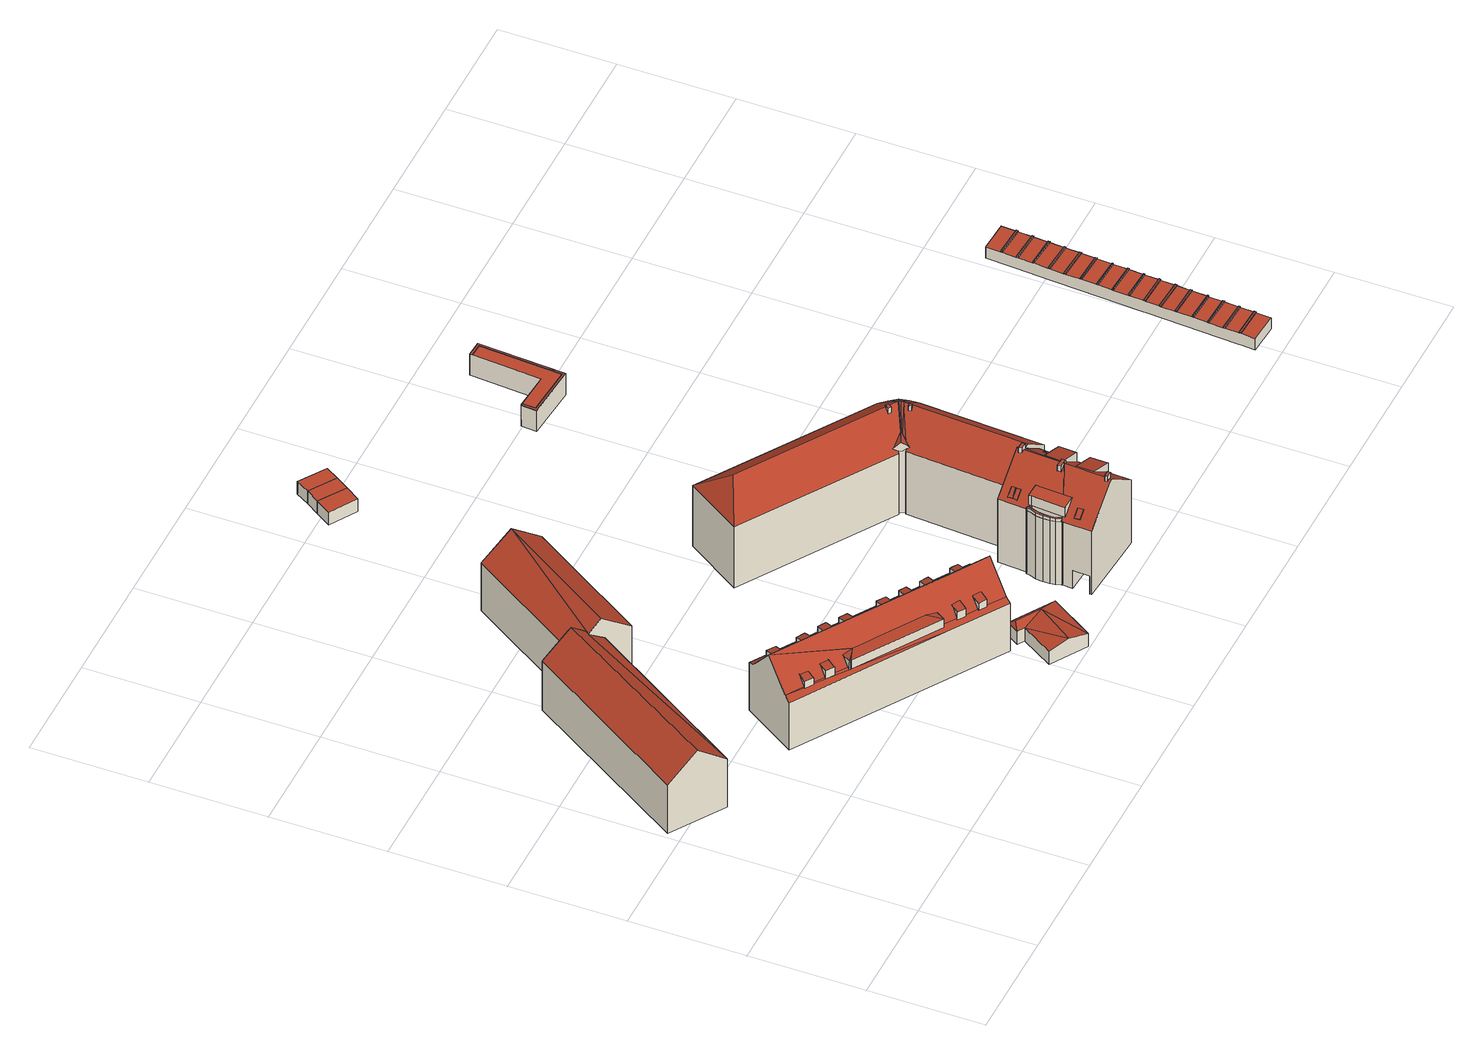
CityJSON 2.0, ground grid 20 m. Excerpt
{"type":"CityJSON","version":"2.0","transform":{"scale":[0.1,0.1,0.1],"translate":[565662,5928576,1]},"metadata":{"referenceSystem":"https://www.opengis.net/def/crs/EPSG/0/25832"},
"CityObjects":{
"building1":{"type":"Building","attributes":{"Grundfläche 2D":"373.997932","Grundhöhe NN":"2.127"},"geometry":[{"type":"Solid","lod":"3","boundaries":[[[[0,1,2]],[[1,0,3,4,5]],[[6,7,8,5,4]],[[0,2,9,10]],[[3,0,10,11]],[[7,6,4,3,11,12]],[[8,7,12,13]],[[1,5,8,13,14]],[[2,1,14,9]],[[13,12,11,10,9,14]]]],"semantics":{"surfaces":[{"type":"RoofSurface"},{"type":"WallSurface"},{"type":"GroundSurface"}],"values":[[0,0,0,1,1,1,1,1,1,2]]}}]},
"building2":{"type":"Building","attributes":{"Grundfläche 2D":"449.947978","Grundhöhe NN":"2.078"},"children":["building2-1","building2-2","building2-3","building2-4","building2-5","building2-6","building2-7","building2-8","building2-9","building2-10","building2-11","building2-12","building2-13","building2-14","building2-15"],"geometry":[{"type":"Solid","lod":"3","boundaries":[[[[15,16,17]],[[18,19,20,16,15,21,22]],[[23,24,25]],[[26,20,19,24,23]],[[27,28,29,30,31,32,33]],[[33,32,34]],[[35,36,37,38,39,32,31,40,41,42]],[[43,44,45,29,28,27,33,46,47]],[[24,19,48]],[[45,44,43,47,46,49,25,24,48,29]],[[21,15,17,38,37,36,35,42,41,50,48,19,18,22]],[[51,52,53,54,55,56,50,57,58,59,60,61,62,63,64,65,66,67,68,69,70,71,72,73,74,75,76]],[[56,55,54,53,52,51,76,75,74,48,50]],[[77,78,79]],[[79,78,80,57]],[[59,58,57,80,78]],[[81,74,73,72,71,70,69,68,67,66,65,64,63,62,61,60,59,78,77,82]],[[82,77,83,74,81]],[[39,38,17,16]],[[33,23,25,49,46]],[[33,34,26,23]],[[34,32,20,26]],[[32,39,16,20]],[[30,29,48,74,83,84,85]],[[40,31,30,85,86]],[[79,57,50,41,40,86,87]],[[83,77,79,87,84]],[[84,87,86,85]]]],"semantics":{"surfaces":[{"type":"RoofSurface"},{"type":"WallSurface"},{"type":"GroundSurface"}],"values":[[0,0,0,0,0,0,0,0,0,0,0,0,0,0,0,0,0,0,1,1,1,1,1,1,1,1,1,2]]}}]},
"building2-1":{"type":"BuildingInstallation","parents":["building2"],"geometry":[{"type":"MultiSurface","lod":"3","boundaries":[[[88,89,90,91,92]],[[89,88,92,93,42]],[[91,90,35,94]],[[94,93,92,91]]],"semantics":{"surfaces":[{"type":"RoofSurface"},{"type":"WallSurface"}],"values":[0,1,1,1]}}]},
"building2-2":{"type":"BuildingInstallation","parents":["building2"],"geometry":[{"type":"MultiSurface","lod":"3","boundaries":[[[95,96,97,98,99,100,101,102,103]],[[104,27,44,105,97,96,95,103]],[[106,45,28,107,102,101,100,99,98]],[[107,104,103,102]]],"semantics":{"surfaces":[{"type":"RoofSurface"},{"type":"WallSurface"}],"values":[0,1,1,1]}}]},
"building2-3":{"type":"BuildingInstallation","parents":["building2"],"geometry":[{"type":"MultiSurface","lod":"3","boundaries":[[[108,109,110,111,112,113,114]],[[73,75,111,110,109,108,115,81]],[[112,76,72,82,116,114,113]],[[116,115,108,114]]],"semantics":{"surfaces":[{"type":"RoofSurface"},{"type":"WallSurface"}],"values":[0,1,1,1]}}]},
"building2-4":{"type":"BuildingInstallation","parents":["building2"],"geometry":[{"type":"MultiSurface","lod":"3","boundaries":[[[117,118,119,120,121]],[[118,117,121,122,65]],[[120,119,64,123]],[[123,122,121,120]]],"semantics":{"surfaces":[{"type":"RoofSurface"},{"type":"WallSurface"}],"values":[0,1,1,1]}}]},
"building2-5":{"type":"BuildingInstallation","parents":["building2"],"geometry":[{"type":"MultiSurface","lod":"3","boundaries":[[[124,125,56,126,127]],[[128,67,55,125,124]],[[127,126,66,129]],[[129,128,124,127]]],"semantics":{"surfaces":[{"type":"RoofSurface"},{"type":"WallSurface"}],"values":[0,1,1,1]}}]},
"building2-6":{"type":"BuildingInstallation","parents":["building2"],"geometry":[{"type":"MultiSurface","lod":"3","boundaries":[[[130,131,132,133,134,135]],[[136,69,53,132,131,130]],[[137,135,134,133,54,68]],[[137,136,130,135]]],"semantics":{"surfaces":[{"type":"RoofSurface"},{"type":"WallSurface"}],"values":[0,1,1,1]}}]},
"building2-7":{"type":"BuildingInstallation","parents":["building2"],"geometry":[{"type":"MultiSurface","lod":"3","boundaries":[[[138,139,140,141]],[[71,51,141,140,142]],[[70,143,139,138,52]],[[143,142,140,139]]],"semantics":{"surfaces":[{"type":"RoofSurface"},{"type":"WallSurface"}],"values":[0,1,1,1]}}]},
"building2-8":{"type":"BuildingInstallation","parents":["building2"],"geometry":[{"type":"MultiSurface","lod":"3","boundaries":[[[144,145,146,147]],[[147,146,148,61]],[[145,144,60,149]],[[149,148,146,145]]],"semantics":{"surfaces":[{"type":"RoofSurface"},{"type":"WallSurface"}],"values":[0,1,1,1]}}]},
"building2-9":{"type":"BuildingInstallation","parents":["building2"],"geometry":[{"type":"MultiSurface","lod":"3","boundaries":[[[150,151,152,153,154]],[[151,150,154,155,63]],[[153,152,62,156]],[[156,155,154,153]]],"semantics":{"surfaces":[{"type":"RoofSurface"},{"type":"WallSurface"}],"values":[0,1,1,1]}}]},
"building2-10":{"type":"BuildingInstallation","parents":["building2"],"geometry":[{"type":"MultiSurface","lod":"3","boundaries":[[[157,158,159,160,161,162]],[[158,157,162,163,36]],[[161,160,159,37,164]],[[164,163,162,161]]],"semantics":{"surfaces":[{"type":"RoofSurface"},{"type":"WallSurface"}],"values":[0,1,1,1]}}]},
"building2-11":{"type":"BuildingInstallation","parents":["building2"],"geometry":[{"type":"MultiSurface","lod":"3","boundaries":[[[165,166,167]],[[168,169,170,171,166,165]],[[168,165,167,172,59]],[[80,171,170,169,58]],[[80,78,166,171]],[[167,166,78,172]]],"semantics":{"surfaces":[{"type":"RoofSurface"},{"type":"WallSurface"}],"values":[0,0,1,1,1,1]}}]},
"building2-12":{"type":"BuildingInstallation","parents":["building2"],"geometry":[{"type":"MultiSurface","lod":"3","boundaries":[[[173,174,175,176,177,178]],[[179,47,180,175,174,173]],[[181,178,177,176,182,43]],[[181,179,173,178]]],"semantics":{"surfaces":[{"type":"RoofSurface"},{"type":"WallSurface"}],"values":[0,1,1,1]}}]},
"building2-13":{"type":"BuildingInstallation","parents":["building2"],"geometry":[{"type":"MultiSurface","lod":"3","boundaries":[[[183,184,185,186]],[[187,188,186,185]],[[189,187,185,184]],[[188,190,183,186]],[[190,189,184,183]],[[189,190,188,187]]],"semantics":{"surfaces":[{"type":"RoofSurface"},{"type":"WallSurface"},{"type":"OuterCeilingSurface"}],"values":[0,1,1,1,1,2]}}]},
"building2-14":{"type":"BuildingInstallation","parents":["building2"],"geometry":[{"type":"MultiSurface","lod":"3","boundaries":[[[191,192,193,194]],[[195,196,194,193]],[[197,195,193,192]],[[196,198,191,194]],[[198,197,192,191]],[[197,198,196,195]]],"semantics":{"surfaces":[{"type":"RoofSurface"},{"type":"WallSurface"},{"type":"OuterCeilingSurface"}],"values":[0,1,1,1,1,2]}}]},
"building2-15":{"type":"BuildingInstallation","parents":["building2"],"geometry":[{"type":"MultiSurface","lod":"3","boundaries":[[[199,200,201,202]],[[203,204,202,201]],[[205,203,201,200]],[[204,206,199,202]],[[206,205,200,199]],[[205,206,204,203]]],"semantics":{"surfaces":[{"type":"RoofSurface"},{"type":"WallSurface"},{"type":"OuterCeilingSurface"}],"values":[0,1,1,1,1,2]}}]},
"building3":{"type":"Building","attributes":{"Grundfläche 2D":"273.331468","Grundhöhe NN":"2.279"},"children":["building3-1","building3-2"],"geometry":[{"type":"Solid","lod":"3","boundaries":[[[[207,208,209,210,211]],[[212,213,214,210]],[[214,215,211,210]],[[212,210,209,216,217]],[[213,212,217,218]],[[214,213,218,219]],[[207,211,215,220,221]],[[215,214,219,220]],[[209,208,207,221,216]],[[221,220,219,218,217,216]]]],"semantics":{"surfaces":[{"type":"RoofSurface"},{"type":"WallSurface"},{"type":"GroundSurface"}],"values":[[0,0,0,1,1,1,1,1,1,2]]}}]},
"building3-1":{"type":"BuildingInstallation","parents":["building3"],"geometry":[{"type":"MultiSurface","lod":"3","boundaries":[[[222,223,224,225]],[[226,227,224,223]],[[228,229,222,225]],[[227,228,225,224]],[[229,226,223,222]],[[226,229,228,227]]],"semantics":{"surfaces":[{"type":"RoofSurface"},{"type":"WallSurface"},{"type":"OuterCeilingSurface"}],"values":[0,1,1,1,1,2]}}]},
"building3-2":{"type":"BuildingInstallation","parents":["building3"],"geometry":[{"type":"MultiSurface","lod":"3","boundaries":[[[230,231,232,233]],[[234,235,233,232]],[[235,236,230,233]],[[236,237,231,230]],[[237,234,232,231]],[[237,236,235,234]]],"semantics":{"surfaces":[{"type":"RoofSurface"},{"type":"WallSurface"},{"type":"OuterCeilingSurface"}],"values":[0,1,1,1,1,2]}}]},
"building4":{"type":"Building","attributes":{"Grundfläche 2D":"69.263998","Grundhöhe NN":"1.818"},"geometry":[{"type":"Solid","lod":"3","boundaries":[[[[238,239,240,241]],[[238,241,242]],[[243,244,241,240]],[[245,246,244]],[[246,241,244]],[[242,241,246]],[[243,240,239]],[[239,238,247,248]],[[243,239,248,249]],[[244,243,249,250]],[[245,244,250,251]],[[242,246,245,251,252]],[[238,242,252,247]],[[250,249,248,247,252,251]]]],"semantics":{"surfaces":[{"type":"RoofSurface"},{"type":"WallSurface"},{"type":"GroundSurface"}],"values":[[0,0,0,0,0,0,0,1,1,1,1,1,1,2]]}}]},
"building5":{"type":"Building","attributes":{"Grundfläche 2D":"16.674467","Grundhöhe NN":"2.600"},"geometry":[{"type":"Solid","lod":"3","boundaries":[[[[253,254,255,256]],[[257,258,256,255]],[[258,259,253,256]],[[259,260,254,253]],[[260,257,255,254]],[[260,259,258,257]]]],"semantics":{"surfaces":[{"type":"RoofSurface"},{"type":"WallSurface"},{"type":"GroundSurface"}],"values":[[0,1,1,1,1,2]]}}]},
"building6":{"type":"Building","attributes":{"Grundfläche 2D":"15.283866","Grundhöhe NN":"2.559"},"geometry":[{"type":"Solid","lod":"3","boundaries":[[[[261,254,253,262]],[[259,263,262,253]],[[263,264,261,262]],[[264,260,254,261]],[[260,259,253,254]],[[260,264,263,259]]]],"semantics":{"surfaces":[{"type":"RoofSurface"},{"type":"WallSurface"},{"type":"GroundSurface"}],"values":[[0,1,1,1,1,2]]}}]},
"building7":{"type":"Building","attributes":{"Grundfläche 2D":"14.711138","Grundhöhe NN":"2.559"},"geometry":[{"type":"Solid","lod":"3","boundaries":[[[[265,266,261,262]],[[264,263,262,261]],[[263,267,265,262]],[[267,268,266,265]],[[268,264,261,266]],[[268,267,263,264]]]],"semantics":{"surfaces":[{"type":"RoofSurface"},{"type":"WallSurface"},{"type":"GroundSurface"}],"values":[[0,1,1,1,1,2]]}}]},
"building8":{"type":"Building","attributes":{"Grundfläche 2D":"181.281653","Grundhöhe NN":"1.919"},"children":["building8-1","building8-2","building8-3","building8-4","building8-5","building8-6","building8-7","building8-8","building8-9","building8-10"],"geometry":[{"type":"MultiSurface","lod":"3","boundaries":[[[269,270,271,272,273]],[[274,275,276,277,278,279,280,281,282,283,284,285,286]],[[287,288,289,290]],[[291,272,292,293,294,295,296]],[[291,273,272]],[[297,298,296]],[[291,296,298,299,300,301]],[[302,303,304,305,306,307,308,309,310,311,312,313,314,315,316,317,318,319,320]],[[308,307,321,322,323,324,325,326,280,279,278,327,328,329,330,331,309]],[[280,326,332]],[[291,301,300,299,333,334,335,318,336,337,338,284,283,282,281,280,332]],[[318,317,316,315,339,336]],[[324,323,340,341,342,343,344,345,346,347,348,293,292,349,350,269,273,351,291,332,289,326,325],[352,353,290,289]],[[332,326,289]],[[354,293,348]],[[351,273,291]],[[272,271,349,292]],[[270,269,350]],[[350,349,271,270]],[[339,330,329,328,327,277,276,275,274]],[[285,338,337,336,339,274,286]],[[278,277,327]],[[285,284,338]],[[289,288,352]],[[353,287,290]],[[353,352,288,287]],[[341,340,323,322,321,355,356]],[[296,295,294,357,358]],[[297,296,358,359]],[[334,333,299,298,297,359,360]],[[361,318,335,334,360,362]],[[319,318,361,363]],[[364,302,320,319,363,365]],[[303,302,364,366]],[[304,303,366,367]],[[305,304,367,368]],[[306,305,368,369]],[[370,371,372,373,374,355,321,307]],[[307,306,369,370]],[[375,376,377,378,379,342,341,356]],[[343,342,379,380]],[[381,382,383,384,385,354,348,347,346,345,344,343,380,386]],[[293,354,385,387]],[[294,293,387,357]],[[374,373,376,375]],[[372,371,378,377]],[[369,368,367,366,364,365,363,361,362,360,359,358,357,387,385,384,383,382,381,386,380,379,378,371,370]],[[374,375,356,355]],[[373,372,377,376]]],"semantics":{"surfaces":[{"type":"RoofSurface"},{"type":"WallSurface"},{"type":"GroundSurface"},{"type":"OuterCeilingSurface"}],"values":[0,0,0,0,0,0,0,0,0,0,0,0,0,0,0,0,1,1,1,1,1,1,1,1,1,1,1,1,1,1,1,1,1,1,1,1,1,1,1,1,1,1,1,1,1,1,2,2,3]}}]},
"building8-1":{"type":"BuildingInstallation","parents":["building8"],"geometry":[{"type":"MultiSurface","lod":"3","boundaries":[[[388,389,390,391,392,393,394,395,396,397]],[[339,315,388,397]],[[314,313,390,389,388,315]],[[313,312,391,390]],[[311,392,391,312]],[[310,393,392,311]],[[309,331,395,394,393,310]],[[331,330,396,395]],[[330,339,397,396]]],"semantics":{"surfaces":[{"type":"RoofSurface"},{"type":"WallSurface"}],"values":[0,1,1,1,1,1,1,1,1]}}]},
"building8-2":{"type":"BuildingInstallation","parents":["building8"],"geometry":[{"type":"MultiSurface","lod":"3","boundaries":[[[398,399,400,401]],[[401,400,402,403]],[[398,401,403,404]],[[399,398,404,405]],[[405,402,400,399]]],"semantics":{"surfaces":[{"type":"RoofSurface"},{"type":"WallSurface"}],"values":[0,1,1,1,1]}}]},
"building8-3":{"type":"BuildingInstallation","parents":["building8"],"geometry":[{"type":"MultiSurface","lod":"3","boundaries":[[[406,407,408,409,410,411,412,413,414]],[[409,408,415,416]],[[416,301,417,418,412,411,410,409]],[[418,419,420,414,413,412]],[[415,408,407,406,414,420,421,300]]],"semantics":{"surfaces":[{"type":"RoofSurface"},{"type":"WallSurface"}],"values":[0,1,1,1,1]}}]},
"building8-4":{"type":"BuildingInstallation","parents":["building8"],"geometry":[{"type":"MultiSurface","lod":"3","boundaries":[[[422,423,424,425,426,427,428,429]],[[424,423,430,431]],[[432,427,426,425,424,431,324,433]],[[432,434,428,427]],[[325,429,428,434]],[[429,325,435,422]],[[435,430,423,422]]],"semantics":{"surfaces":[{"type":"RoofSurface"},{"type":"WallSurface"}],"values":[0,1,1,1,1,1,1]}}]},
"building8-5":{"type":"BuildingInstallation","parents":["building8"],"geometry":[{"type":"MultiSurface","lod":"3","boundaries":[[[436,437,438,439]],[[439,438,440,441]],[[436,439,441,442]],[[437,436,442,443]],[[438,437,443,440]]],"semantics":{"surfaces":[{"type":"RoofSurface"},{"type":"WallSurface"}],"values":[0,1,1,1,1]}}]},
"building8-6":{"type":"BuildingInstallation","parents":["building8"],"geometry":[{"type":"MultiSurface","lod":"3","boundaries":[[[444,445,446,447]],[[448,449,445,444]],[[446,445,449,450]],[[447,446,450,451]],[[444,447,451,448]]],"semantics":{"surfaces":[{"type":"RoofSurface"},{"type":"WallSurface"}],"values":[0,1,1,1,1]}}]},
"building8-7":{"type":"BuildingInstallation","parents":["building8"],"geometry":[{"type":"MultiSurface","lod":"3","boundaries":[[[452,453,454,455,456,457,458,459]],[[455,454,453,460,461,462]],[[462,332,456,455]],[[457,456,332,463]],[[458,457,463,464]],[[459,458,464,351]],[[351,291,452,459]],[[291,460,453,452]]],"semantics":{"surfaces":[{"type":"RoofSurface"},{"type":"WallSurface"}],"values":[0,1,1,1,1,1,1,1]}}]},
"building8-8":{"type":"BuildingInstallation","parents":["building8"],"geometry":[{"type":"MultiSurface","lod":"3","boundaries":[[[465,466,467,468,469,470]],[[467,466,471,472]],[[470,469,468,473,474,475]],[[466,465,470,475,471]],[[468,467,472,473]]],"semantics":{"surfaces":[{"type":"RoofSurface"},{"type":"WallSurface"}],"values":[0,1,1,1,1]}}]},
"building8-9":{"type":"BuildingInstallation","parents":["building8"],"geometry":[{"type":"MultiSurface","lod":"3","boundaries":[[[476,477,478,479,480,481,482,483,484,485,486,487,488,489,490,491]],[[319,483,482,492,317]],[[319,320,302,485,484,483]],[[302,303,486,485]],[[303,304,487,486]],[[304,305,488,487]],[[305,306,489,488]],[[331,490,489,306,308]],[[490,331,309,310,491]],[[310,311,476,491]],[[311,312,477,476]],[[312,313,478,477]],[[478,313,314,315,316,493,492,482,481,480,479]]],"semantics":{"surfaces":[{"type":"RoofSurface"},{"type":"WallSurface"}],"values":[0,1,1,1,1,1,1,1,1,1,1,1,1]}}]},
"building8-10":{"type":"BuildingInstallation","parents":["building8"],"geometry":[{"type":"MultiSurface","lod":"3","boundaries":[[[494,495,496,497]],[[498,499,496,495]],[[499,500,497,496]],[[500,501,494,497]],[[501,498,495,494]],[[498,501,500,499]]],"semantics":{"surfaces":[{"type":"RoofSurface"},{"type":"WallSurface"},{"type":"OuterCeilingSurface"}],"values":[0,1,1,1,1,2]}}]},
"building9":{"type":"Building","attributes":{"Grundfläche 2D":"641.636587","Grundhöhe NN":"1.953"},"children":["building9-1","building9-2","building9-3"],"geometry":[{"type":"Solid","lod":"3","boundaries":[[[[502,503,504,505,506,507,508]],[[509,510,506,511,512]],[[513,514,506,510,509]],[[507,506,514,513,515,508]],[[516,512,517,518,519,520,521,522]],[[512,516,523,524,509]],[[525,509,524]],[[526,513,525]],[[513,509,525]],[[527,513,526]],[[528,508,527]],[[527,508,515,513]],[[528,529,502,508]],[[503,502,529]],[[518,517,512,511,506]],[[504,503,530,531]],[[505,504,531,532]],[[533,518,506,505,532,534]],[[519,518,533,535]],[[520,519,535,536]],[[521,520,536,537]],[[522,521,537,538]],[[523,516,522,538,539]],[[524,523,539,540]],[[525,524,540,541]],[[526,525,541,542]],[[527,526,542,543]],[[528,527,543,544]],[[529,528,544,545]],[[503,529,545,530]],[[533,534,532,531,530,545,544,543,542,541,540,539,538,537,536,535]]]],"semantics":{"surfaces":[{"type":"RoofSurface"},{"type":"WallSurface"},{"type":"GroundSurface"}],"values":[[0,0,0,0,0,0,0,0,0,0,0,0,0,0,0,1,1,1,1,1,1,1,1,1,1,1,1,1,1,1,2]]}}]},
"building9-1":{"type":"BuildingInstallation","parents":["building9"],"geometry":[{"type":"MultiSurface","lod":"3","boundaries":[[[546,547,548,549]],[[550,551,549,548]],[[546,549,551,552]],[[552,553,547,546]],[[548,547,553,550]]],"semantics":{"surfaces":[{"type":"RoofSurface"},{"type":"WallSurface"}],"values":[0,1,1,1,1]}}]},
"building9-2":{"type":"BuildingInstallation","parents":["building9"],"geometry":[{"type":"MultiSurface","lod":"3","boundaries":[[[554,555,556,557]],[[557,556,558,559]],[[554,557,559,560]],[[555,554,560,561]],[[556,555,561,558]]],"semantics":{"surfaces":[{"type":"RoofSurface"},{"type":"WallSurface"}],"values":[0,1,1,1,1]}}]},
"building9-3":{"type":"BuildingInstallation","parents":["building9"],"geometry":[{"type":"MultiSurface","lod":"3","boundaries":[[[562,507,563,564,565,566,567,568]],[[569,570,517,571,511,510,514,568,572,573]],[[514,562,568]],[[573,572,568,567,566,505,506,518,569]]],"semantics":{"surfaces":[{"type":"RoofSurface"},{"type":"WallSurface"}],"values":[0,0,0,1]}}]},
"building10":{"type":"Building","attributes":{"Grundfläche 2D":"59.794252","Grundhöhe NN":"2.346"},"children":["building10-1"],"geometry":[{"type":"Solid","lod":"3","boundaries":[[[[574,575,576,577,578,579,580,581]],[[576,575,582,583]],[[577,576,583,584]],[[578,577,584,585]],[[579,578,585,586]],[[587,581,580,579,586,588]],[[575,574,581,587,582]],[[587,588,586,585,584,583,582]]]],"semantics":{"surfaces":[{"type":"RoofSurface"},{"type":"WallSurface"},{"type":"GroundSurface"}],"values":[[0,1,1,1,1,1,1,2]]}}]},
"building10-1":{"type":"BuildingInstallation","parents":["building10"],"geometry":[{"type":"MultiSurface","lod":"3","boundaries":[[[589,590,591,592,593,594,595,596,597,598]],[[575,576,593,592]],[[576,577,594,593]],[[578,595,594,577]],[[578,579,596,595]],[[579,580,597,596]],[[580,599,598,597]],[[589,598,599,600]],[[600,601,590,589]],[[601,574,591,590]],[[574,575,592,591]]],"semantics":{"surfaces":[{"type":"RoofSurface"},{"type":"WallSurface"}],"values":[0,1,1,1,1,1,1,1,1,1,1]}}]},
"building11":{"type":"Building","attributes":{"Grundfläche 2D":"249.687236","Grundhöhe NN":"1.607"},"children":["building11-1","building11-2","building11-3","building11-4","building11-5","building11-6","building11-7","building11-8","building11-9","building11-10","building11-11","building11-12","building11-13","building11-14","building11-15","building11-16"],"geometry":[{"type":"Solid","lod":"3","boundaries":[[[[602,603,604,605,606,607,608,609,610,611,612,613,614,615,616,617,618,619,620,621,622,623,624,625,626,627,628,629,630,631,632,633,634,635,636,637,638,639,640,641,642,643,644,645,646,647,648,649,650,651,652,653,654,655,656,657,658,659,660,661,662,663,664,665,666,667,668,669]],[[634,633,670,671]],[[672,673,674,675,676,677,678,679,667,666,665,664,663,662,661,660,659,658,657,656,655,654,653,652,651,650,649,648,647,646,645,644,643,642,641,640,639,638,637,636,635,634,671,680]],[[668,667,679,681]],[[633,632,631,630,629,628,627,626,625,624,623,622,621,620,619,618,617,616,615,614,613,612,611,610,609,608,607,606,605,604,603,602,669,668,681,682,683,684,685,686,687,670]],[[686,685,684,683,682,681,679,678,677,676,675,674,673,672,680,671,670,687]]]],"semantics":{"surfaces":[{"type":"RoofSurface"},{"type":"WallSurface"},{"type":"GroundSurface"}],"values":[[0,1,1,1,1,2]]}}]},
"building11-1":{"type":"BuildingInstallation","parents":["building11"],"geometry":[{"type":"MultiSurface","lod":"3","boundaries":[[[688,689,690,691]],[[689,688,603,604]],[[691,690,663,664]],[[688,691,664,603]],[[690,689,604,663]]],"semantics":{"surfaces":[{"type":"RoofSurface"},{"type":"WallSurface"}],"values":[0,1,1,1,1]}}]},
"building11-2":{"type":"BuildingInstallation","parents":["building11"],"geometry":[{"type":"MultiSurface","lod":"3","boundaries":[[[692,693,694,695]],[[695,694,665,666]],[[692,695,666,669]],[[693,692,669,602]],[[694,693,602,665]]],"semantics":{"surfaces":[{"type":"RoofSurface"},{"type":"WallSurface"}],"values":[0,1,1,1,1]}}]},
"building11-3":{"type":"BuildingInstallation","parents":["building11"],"geometry":[{"type":"MultiSurface","lod":"3","boundaries":[[[696,697,698,699]],[[699,698,651,652]],[[696,699,652,615]],[[697,696,615,616]],[[698,697,616,651]]],"semantics":{"surfaces":[{"type":"RoofSurface"},{"type":"WallSurface"}],"values":[0,1,1,1,1]}}]},
"building11-4":{"type":"BuildingInstallation","parents":["building11"],"geometry":[{"type":"MultiSurface","lod":"3","boundaries":[[[700,701,702,703]],[[703,702,645,646]],[[700,703,646,621]],[[701,700,621,622]],[[702,701,622,645]]],"semantics":{"surfaces":[{"type":"RoofSurface"},{"type":"WallSurface"}],"values":[0,1,1,1,1]}}]},
"building11-5":{"type":"BuildingInstallation","parents":["building11"],"geometry":[{"type":"MultiSurface","lod":"3","boundaries":[[[704,705,706,707]],[[707,706,649,650]],[[704,707,650,617]],[[705,704,617,618]],[[706,705,618,649]]],"semantics":{"surfaces":[{"type":"RoofSurface"},{"type":"WallSurface"}],"values":[0,1,1,1,1]}}]},
"building11-6":{"type":"BuildingInstallation","parents":["building11"],"geometry":[{"type":"MultiSurface","lod":"3","boundaries":[[[708,709,710,711]],[[711,710,639,640]],[[708,711,640,627]],[[709,708,627,628]],[[710,709,628,639]]],"semantics":{"surfaces":[{"type":"RoofSurface"},{"type":"WallSurface"}],"values":[0,1,1,1,1]}}]},
"building11-7":{"type":"BuildingInstallation","parents":["building11"],"geometry":[{"type":"MultiSurface","lod":"3","boundaries":[[[712,713,714,715]],[[715,714,655,656]],[[712,715,656,611]],[[713,712,611,612]],[[714,713,612,655]]],"semantics":{"surfaces":[{"type":"RoofSurface"},{"type":"WallSurface"}],"values":[0,1,1,1,1]}}]},
"building11-8":{"type":"BuildingInstallation","parents":["building11"],"geometry":[{"type":"MultiSurface","lod":"3","boundaries":[[[716,717,718,719]],[[719,718,657,658]],[[716,719,658,609]],[[717,716,609,610]],[[718,717,610,657]]],"semantics":{"surfaces":[{"type":"RoofSurface"},{"type":"WallSurface"}],"values":[0,1,1,1,1]}}]},
"building11-9":{"type":"BuildingInstallation","parents":["building11"],"geometry":[{"type":"MultiSurface","lod":"3","boundaries":[[[720,721,722,723]],[[723,722,641,642]],[[720,723,642,625]],[[721,720,625,626]],[[722,721,626,641]]],"semantics":{"surfaces":[{"type":"RoofSurface"},{"type":"WallSurface"}],"values":[0,1,1,1,1]}}]},
"building11-10":{"type":"BuildingInstallation","parents":["building11"],"geometry":[{"type":"MultiSurface","lod":"3","boundaries":[[[724,725,726,727]],[[727,726,653,654]],[[724,727,654,613]],[[725,724,613,614]],[[726,725,614,653]]],"semantics":{"surfaces":[{"type":"RoofSurface"},{"type":"WallSurface"}],"values":[0,1,1,1,1]}}]},
"building11-11":{"type":"BuildingInstallation","parents":["building11"],"geometry":[{"type":"MultiSurface","lod":"3","boundaries":[[[728,729,730,731]],[[731,730,661,662]],[[728,731,662,605]],[[729,728,605,606]],[[730,729,606,661]]],"semantics":{"surfaces":[{"type":"RoofSurface"},{"type":"WallSurface"}],"values":[0,1,1,1,1]}}]},
"building11-12":{"type":"BuildingInstallation","parents":["building11"],"geometry":[{"type":"MultiSurface","lod":"3","boundaries":[[[732,733,734,735]],[[735,734,643,644]],[[732,735,644,623]],[[733,732,623,624]],[[734,733,624,643]]],"semantics":{"surfaces":[{"type":"RoofSurface"},{"type":"WallSurface"}],"values":[0,1,1,1,1]}}]},
"building11-13":{"type":"BuildingInstallation","parents":["building11"],"geometry":[{"type":"MultiSurface","lod":"3","boundaries":[[[736,737,738,739]],[[739,738,635,636]],[[736,739,636,631]],[[737,736,631,632]],[[738,737,632,635]]],"semantics":{"surfaces":[{"type":"RoofSurface"},{"type":"WallSurface"}],"values":[0,1,1,1,1]}}]},
"building11-14":{"type":"BuildingInstallation","parents":["building11"],"geometry":[{"type":"MultiSurface","lod":"3","boundaries":[[[740,741,742,743]],[[743,742,647,648]],[[740,743,648,619]],[[741,740,619,620]],[[742,741,620,647]]],"semantics":{"surfaces":[{"type":"RoofSurface"},{"type":"WallSurface"}],"values":[0,1,1,1,1]}}]},
"building11-15":{"type":"BuildingInstallation","parents":["building11"],"geometry":[{"type":"MultiSurface","lod":"3","boundaries":[[[744,745,746,747]],[[747,746,659,660]],[[744,747,660,607]],[[745,744,607,608]],[[746,745,608,659]]],"semantics":{"surfaces":[{"type":"RoofSurface"},{"type":"WallSurface"}],"values":[0,1,1,1,1]}}]},
"building11-16":{"type":"BuildingInstallation","parents":["building11"],"geometry":[{"type":"MultiSurface","lod":"3","boundaries":[[[748,749,750,751]],[[751,750,637,638]],[[748,751,638,629]],[[749,748,629,630]],[[750,749,630,637]]],"semantics":{"surfaces":[{"type":"RoofSurface"},{"type":"WallSurface"}],"values":[0,1,1,1,1]}}]}
},
"vertices":[
[252,661,133],[98,362,110],[277,645,111],[257,668,133],[234,682,154],[52,391,154],[230,685,150],[189,711,112],[5,421,110],[277,645,11],[252,661,11],[257,668,11],[189,711,11],[5,421,11],[98,362,11],
[499,204,133],[505,177,130],[514,192,130],[395,271,132],[386,277,132],[361,269,130],[420,255,132],[407,263,132],[358,271,130],[385,277,132],[367,286,130],[360,269,130],[305,308,113],[291,317,113],[263,337,114],[256,327,108],[501,171,108],[361,269,112],[358,271,112],[360,269,112],[562,145,114],[542,157,114],[530,165,114],[507,180,114],[505,177,112],[600,107,108],[606,116,114],[575,136,114],[325,297,114],[306,310,114],[292,318,114],[360,274,114],[338,289,114],[286,374,165],[367,285,128],[630,154,165],[374,358,124],[386,348,126],[404,334,129],[416,324,131],[434,309,134],[441,304,135],[654,191,114],[630,206,114],[617,215,114],[583,236,114],[570,244,114],[550,257,114],[537,265,114],[517,277,114],[503,287,114],[457,315,114],[444,324,114],[425,336,114],[411,345,114],[391,357,114],[378,366,114],[346,386,114],[332,395,114],[309,410,114],[330,393,117],[343,382,119],[496,305,108],[622,214,113],[659,200,108],[631,208,113],[332,396,113],[347,388,113],[316,420,108],[316,420,11],[256,327,11],[600,107,11],[659,200,11],
[575,136,129],[583,149,132],[570,158,132],[561,143,128],[574,135,128],[574,135,113],[561,143,113],
[305,308,127],[306,310,127],[313,321,130],[300,329,130],[294,321,128],[292,318,127],[291,317,127],[291,316,127],[304,307,127],[304,307,113],[309,314,120],[294,321,118],[291,316,113],
[334,399,126],[332,396,127],[332,395,127],[324,383,131],[338,374,131],[347,388,127],[348,390,126],[334,399,112],[348,390,112],
[503,287,127],[495,274,131],[510,265,131],[519,280,127],[504,289,127],[504,289,112],[519,280,112],
[446,327,128],[434,309,135],[447,300,135],[459,318,128],[446,327,112],[459,318,112],
[414,348,128],[404,334,132],[402,331,133],[416,323,133],[425,336,129],[427,340,128],[414,348,112],[427,340,112],
[383,344,133],[394,361,126],[380,369,126],[370,352,132],[380,369,112],[394,361,112],
[575,222,133],[585,238,128],[571,246,128],[561,230,133],[571,246,113],[585,238,113],
[537,265,129],[528,251,133],[541,243,133],[551,260,128],[539,267,128],[539,267,113],[551,260,112],
[542,157,130],[551,171,133],[538,179,132],[530,165,129],[528,164,129],[541,156,129],[541,156,113],[528,164,113],
[617,215,128],[622,214,127],[618,216,127],[608,201,132],[621,192,133],[630,206,128],[631,208,127],[618,216,113],
[337,286,130],[338,289,130],[347,301,132],[333,310,132],[325,297,130],[323,295,130],[337,286,113],[344,297,125],[323,295,113],[329,304,123],
[364,399,37],[360,392,37],[378,380,37],[382,388,37],[378,380,35],[382,388,35],[360,392,35],[364,399,35],
[601,247,37],[596,240,37],[614,229,37],[619,236,37],[614,229,35],[619,236,35],[596,240,35],[601,247,35],
[482,323,37],[478,316,37],[496,305,37],[500,312,37],[496,305,35],[500,312,35],[478,316,35],[482,323,35],
[320,618,110],[412,763,110],[453,827,110],[406,857,154],[272,648,154],[359,887,111],[230,685,111],[257,668,134],[252,661,134],[453,827,13],[359,887,13],[230,685,13],[257,668,13],[252,661,13],[320,618,13],
[367,678,40],[361,682,40],[348,663,40],[355,658,40],[361,682,38],[348,663,38],[355,658,38],[367,678,38],
[430,778,40],[424,782,40],[412,763,40],[418,759,40],[412,763,38],[418,759,38],[430,778,38],[424,782,38],
[708,79,35],[634,125,35],[633,112,43],[674,87,43],[660,3,35],[621,104,35],[632,97,35],[598,41,35],[629,22,43],[708,79,8],[634,125,8],[621,104,8],[632,97,8],[598,41,8],[660,3,8],
[506,1175,42],[460,1205,42],[443,1179,42],[489,1150,42],[443,1179,16],[489,1150,16],[506,1175,16],[460,1205,16],
[475,1228,42],[521,1198,42],[521,1198,16],[475,1228,16],
[535,1221,42],[489,1251,42],[535,1221,16],[489,1251,16],
[859,132,179],[907,129,159],[909,160,159],[862,163,179],[860,137,179],[783,151,164],[779,97,164],[779,94,164],[779,93,164],[804,92,164],[805,106,164],[805,107,164],[807,140,164],[807,143,164],[807,144,164],[808,155,164],[783,156,164],[783,154,164],[904,75,159],[905,106,159],[858,109,179],[857,78,179],[842,128,193],[907,160,142],[910,162,139],[912,194,140],[872,196,173],[866,197,177],[866,202,177],[853,203,188],[847,203,193],[846,198,193],[846,192,193],[769,138,139],[768,126,139],[768,114,139],[769,105,139],[772,96,139],[773,94,139],[774,97,139],[774,101,139],[772,106,139],[771,114,139],[771,126,139],[773,137,139],[776,147,139],[777,151,139],[777,152,139],[778,155,139],[778,156,139],[775,156,139],[773,148,139],[770,45,139],[833,41,190],[837,40,193],[837,45,193],[838,50,193],[842,121,193],[779,93,144],[779,94,144],[779,96,144],[779,97,144],[775,97,140],[842,122,193],[842,203,189],[781,207,139],[778,157,139],[783,153,144],[783,154,144],[783,156,144],[783,151,144],[843,40,189],[903,36,139],[905,73,139],[909,73,136],[909,75,136],[911,106,136],[911,107,136],[912,128,136],[912,129,136],[909,160,140],[907,129,141],[843,128,193],[905,106,141],[904,75,141],[914,162,136],[770,45,9],[903,36,9],[912,194,9],[866,197,9],[866,202,9],[781,207,9],[778,156,9],[778,157,9],[775,156,9],[769,138,9],[773,148,9],[768,126,9],[768,114,9],[769,105,9],[772,96,9],[773,94,9],[772,77,9],[772,77,46],[771,48,46],[771,48,9],[903,40,9],[903,40,46],[905,69,46],[905,69,9],[905,73,9],[909,73,9],[911,106,9],[911,107,9],[912,128,9],[912,129,9],[914,162,9],[909,75,9],[910,162,9],
[777,151,135],[776,147,135],[773,137,135],[771,126,135],[771,114,135],[772,106,135],[774,101,135],[775,97,135],[779,97,135],[783,151,135],
[786,184,145],[799,184,156],[799,191,156],[786,192,145],[799,191,155],[786,192,144],[786,184,144],[799,184,155],
[847,198,199],[846,198,199],[841,198,199],[842,192,199],[846,192,199],[847,192,199],[853,192,199],[853,193,199],[853,198,199],[841,198,189],[842,192,190],[847,192,192],[853,192,188],[853,193,188],[853,198,188],[847,198,193],
[837,50,201],[833,50,201],[833,45,201],[837,45,201],[840,45,201],[843,45,201],[843,50,201],[838,50,201],[833,50,190],[833,45,190],[843,45,189],[840,45,191],[843,50,189],[837,50,193],
[793,68,157],[793,78,157],[780,78,147],[780,68,147],[780,78,146],[780,68,146],[793,68,156],[793,78,156],
[785,176,145],[798,175,156],[798,183,156],[786,183,145],[785,176,144],[798,175,155],[798,183,155],[786,183,144],
[842,128,196],[831,129,196],[831,127,196],[831,122,196],[842,122,196],[846,121,196],[847,128,196],[843,128,196],[831,129,184],[831,127,184],[831,122,184],[846,121,190],[847,128,190],
[903,168,146],[905,168,145],[906,178,145],[892,179,156],[892,178,156],[891,169,156],[905,168,144],[906,178,144],[892,179,155],[892,178,155],[891,169,155],
[771,114,145],[771,126,145],[773,137,145],[776,147,145],[777,151,145],[778,153,145],[778,155,145],[775,156,145],[773,148,145],[769,138,145],[768,126,145],[768,114,145],[769,105,145],[772,96,145],[775,97,145],[772,106,145],[778,155,140],[778,153,139],
[917,128,38],[912,128,40],[911,107,40],[916,106,38],[912,128,36],[911,107,36],[916,106,36],[917,128,36],
[626,582,182],[565,553,135],[820,389,135],[823,391,138],[826,386,136],[849,399,154],[882,418,182],[884,413,182],[849,397,154],[847,395,153],[884,409,182],[884,416,182],[850,398,155],[883,417,182],[872,196,182],[837,384,148],[829,379,142],[825,380,139],[814,205,138],[866,202,178],[866,197,178],[929,193,134],[941,407,134],[940,424,134],[936,440,134],[926,454,134],[914,466,134],[628,650,134],[565,553,10],[820,389,10],[823,391,10],[829,379,10],[826,386,10],[825,380,10],[814,205,10],[866,202,10],[866,197,10],[929,193,10],[941,407,10],[940,424,10],[936,440,10],[926,454,10],[914,466,10],[628,650,10],
[862,420,186],[867,427,186],[862,430,186],[857,423,186],[862,430,182],[857,423,174],[862,420,175],[867,427,182],
[881,393,186],[881,398,186],[875,397,186],[876,392,186],[875,397,176],[876,392,177],[881,393,181],[881,398,180],
[850,399,155],[848,399,154],[846,399,153],[831,399,147],[819,399,142],[823,391,150],[825,387,155],[831,375,143],[835,381,146],[841,388,150],[826,386,154],[829,379,148],
[775,1000,56],[772,1000,56],[770,973,56],[865,966,56],[875,1117,56],[848,1119,56],[848,1114,56],[840,996,56],[772,1000,13],[770,973,13],[865,966,13],[875,1117,13],[848,1119,13],[840,996,13],[848,1114,13],
[862,970,57],[774,976,57],[775,1000,57],[772,1000,57],[770,973,57],[865,966,57],[875,1117,57],[848,1119,57],[848,1114,57],[871,1113,57],[871,1113,56],[862,970,56],[774,976,56],
[1416,475,29],[1414,451,29],[1414,448,29],[1413,423,29],[1413,421,29],[1411,396,29],[1411,393,29],[1409,369,29],[1409,366,29],[1408,341,29],[1408,339,29],[1406,313,29],[1406,310,29],[1404,286,29],[1404,284,29],[1403,259,29],[1402,256,29],[1401,232,29],[1401,229,29],[1399,205,29],[1399,202,29],[1398,178,29],[1397,175,29],[1396,149,29],[1396,146,29],[1394,122,29],[1394,120,29],[1392,95,29],[1392,92,29],[1391,68,29],[1391,65,29],[1389,40,29],[1443,37,29],[1444,63,29],[1445,66,29],[1446,90,29],[1446,93,29],[1448,117,29],[1448,120,29],[1449,144,29],[1450,146,29],[1451,173,29],[1451,176,29],[1453,199,29],[1453,202,29],[1454,227,29],[1455,230,29],[1456,254,29],[1456,256,29],[1458,281,29],[1458,284,29],[1459,308,29],[1459,310,29],[1461,336,29],[1461,339,29],[1463,363,29],[1463,366,29],[1464,390,29],[1465,393,29],[1466,417,29],[1466,420,29],[1468,445,29],[1468,448,29],[1469,472,29],[1470,475,29],[1471,501,29],[1418,504,29],[1416,478,29],[1389,40,6],[1443,37,6],[1448,120,6],[1453,199,6],[1453,202,6],[1454,227,6],[1455,230,6],[1456,254,6],[1456,256,6],[1471,501,6],[1448,117,6],[1418,504,6],[1413,423,6],[1413,421,6],[1401,232,6],[1401,229,6],[1391,68,6],[1391,65,6],
[1414,451,31],[1414,448,31],[1468,445,31],[1468,448,31],
[1416,478,31],[1416,475,31],[1469,472,31],[1470,475,31],
[1404,286,31],[1404,284,31],[1458,281,31],[1458,284,31],
[1399,205,31],[1399,202,31],[1453,199,31],[1453,202,31],
[1403,259,31],[1402,256,31],[1456,254,31],[1456,256,31],
[1394,122,31],[1394,120,31],[1448,117,31],[1448,120,31],
[1408,341,31],[1408,339,31],[1461,336,31],[1461,339,31],
[1409,369,31],[1409,366,31],[1463,363,31],[1463,366,31],
[1396,149,31],[1396,146,31],[1449,144,31],[1450,146,31],
[1406,313,31],[1406,310,31],[1459,308,31],[1459,310,31],
[1413,423,31],[1413,421,31],[1466,417,31],[1466,420,31],
[1398,178,31],[1397,175,31],[1451,173,31],[1451,176,31],
[1391,68,31],[1391,65,31],[1444,63,31],[1445,66,31],
[1401,232,31],[1401,229,31],[1454,227,31],[1455,230,31],
[1411,396,31],[1411,393,31],[1464,390,31],[1465,393,31],
[1392,95,31],[1392,92,31],[1446,90,31],[1446,93,31]
]}
